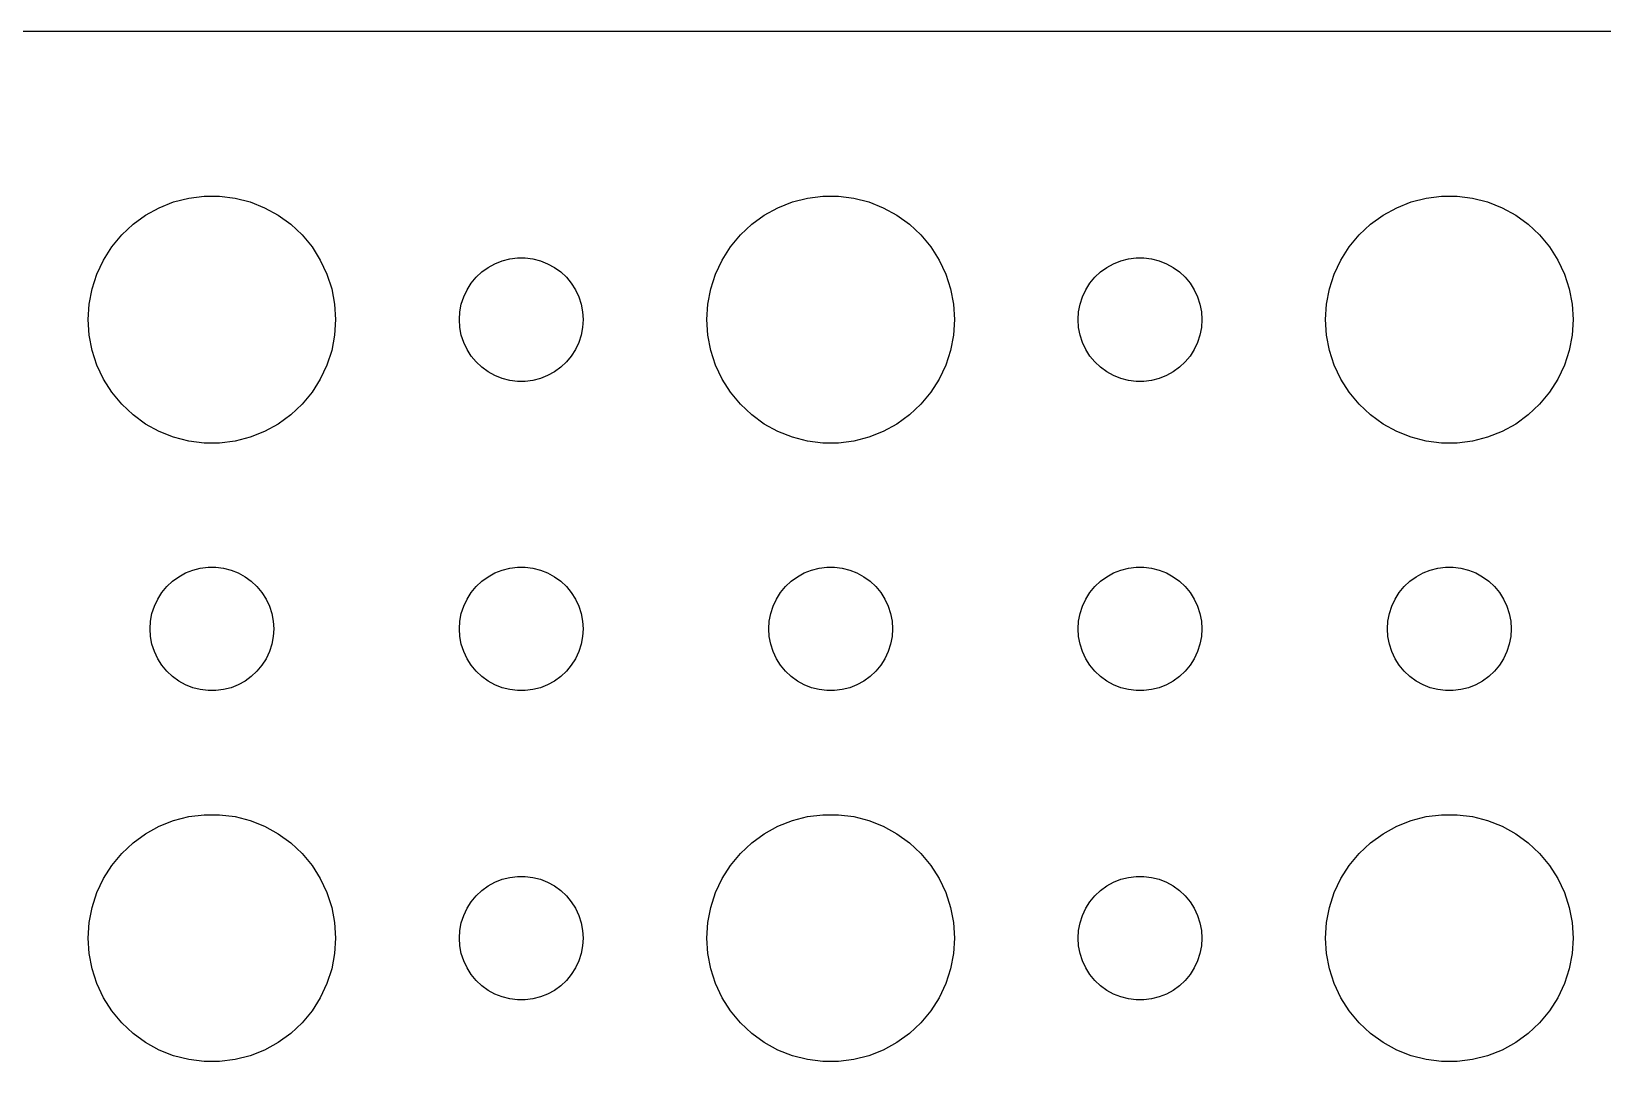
# Model space of a CAD drawing. Header units: metres. Extents: x -134 to 134, y 62 to 166.
# Drawn here: x 63.12 to 101.21, y 141.01 to 165.99 of the extents above; entities that cross this region are included whole.
import ezdxf

# ---------------------------------------------------------------- set-up
doc = ezdxf.new("R2010")
doc.units = ezdxf.units.M

msp = doc.modelspace()

# ---------------------------------------------------------------- linework, layer by layer
for p, q in [((129.814, 165.99), (-129.814, 165.99)), ((66.573, 161.853), (66.9379, 161.947)), ((66.9379, 161.947), (67.3116, 161.994)), ((67.3116, 161.994), (67.6884, 161.994)), ((67.6884, 161.994), (68.0621, 161.947)), ((68.0621, 161.947), (68.427, 161.853)), ((81.573, 161.853), (81.9379, 161.947)), ((81.9379, 161.947), (82.3116, 161.994)), ((82.3116, 161.994), (82.6884, 161.994)), ((82.6884, 161.994), (83.0621, 161.947)), ((83.0621, 161.947), (83.427, 161.853)), ((96.573, 161.853), (96.9379, 161.947)), ((96.9379, 161.947), (97.3116, 161.994)), ((97.3116, 161.994), (97.6884, 161.994)), ((97.6884, 161.994), (98.0621, 161.947)), ((98.0621, 161.947), (98.427, 161.853)), ((65.5877, 161.312), (65.8925, 161.533)), ((65.8925, 161.533), (66.2227, 161.714)), ((66.2227, 161.714), (66.573, 161.853)), ((68.427, 161.853), (68.7773, 161.714)), ((68.7773, 161.714), (69.1075, 161.533)), ((69.1075, 161.533), (69.4123, 161.312)), ((80.5877, 161.312), (80.8925, 161.533)), ((80.8925, 161.533), (81.2227, 161.714)), ((81.2227, 161.714), (81.573, 161.853)), ((83.427, 161.853), (83.7773, 161.714)), ((83.7773, 161.714), (84.1075, 161.533)), ((84.1075, 161.533), (84.4123, 161.312)), ((95.5877, 161.312), (95.8925, 161.533)), ((95.8925, 161.533), (96.2227, 161.714)), ((96.2227, 161.714), (96.573, 161.853)), ((98.427, 161.853), (98.7773, 161.714)), ((98.7773, 161.714), (99.1075, 161.533)), ((99.1075, 161.533), (99.4123, 161.312)), ((65.3131, 161.054), (65.5877, 161.312)), ((69.4123, 161.312), (69.6869, 161.054)), ((80.3131, 161.054), (80.5877, 161.312)), ((84.4123, 161.312), (84.6869, 161.054)), ((95.3131, 161.054), (95.5877, 161.312)), ((99.4123, 161.312), (99.6869, 161.054)), ((64.8711, 160.445), (65.073, 160.763)), ((65.073, 160.763), (65.3131, 161.054)), ((69.6869, 161.054), (69.927, 160.763)), ((69.927, 160.763), (70.1289, 160.445)), ((79.8711, 160.445), (80.073, 160.763)), ((80.073, 160.763), (80.3131, 161.054)), ((84.6869, 161.054), (84.927, 160.763)), ((84.927, 160.763), (85.1289, 160.445)), ((94.8711, 160.445), (95.073, 160.763)), ((95.073, 160.763), (95.3131, 161.054)), ((99.6869, 161.054), (99.927, 160.763)), ((99.927, 160.763), (100.129, 160.445)), ((64.7107, 160.104), (64.8711, 160.445)), ((70.1289, 160.445), (70.2893, 160.104)), ((74.1963, 160.266), (74.3613, 160.357)), ((74.3613, 160.357), (74.5365, 160.427)), ((74.5365, 160.427), (74.7189, 160.473)), ((74.7189, 160.473), (74.9058, 160.497)), ((74.9058, 160.497), (75.0942, 160.497)), ((75.0942, 160.497), (75.2811, 160.473)), ((75.2811, 160.473), (75.4635, 160.427)), ((75.4635, 160.427), (75.6387, 160.357)), ((75.6387, 160.357), (75.8037, 160.266)), ((79.7107, 160.104), (79.8711, 160.445)), ((85.1289, 160.445), (85.2893, 160.104)), ((89.1963, 160.266), (89.3613, 160.357)), ((89.3613, 160.357), (89.5365, 160.427)), ((89.5365, 160.427), (89.7189, 160.473)), ((89.7189, 160.473), (89.9058, 160.497)), ((89.9058, 160.497), (90.0942, 160.497)), ((90.0942, 160.497), (90.2811, 160.473)), ((90.2811, 160.473), (90.4635, 160.427)), ((90.4635, 160.427), (90.6387, 160.357)), ((90.6387, 160.357), (90.8037, 160.266)), ((94.7107, 160.104), (94.8711, 160.445)), ((100.129, 160.445), (100.289, 160.104)), ((64.5943, 159.746), (64.7107, 160.104)), ((70.2893, 160.104), (70.4057, 159.746)), ((73.7865, 159.882), (73.9065, 160.027)), ((73.9065, 160.027), (74.0439, 160.156)), ((74.0439, 160.156), (74.1963, 160.266)), ((75.8037, 160.266), (75.9561, 160.156)), ((75.9561, 160.156), (76.0934, 160.027)), ((76.0934, 160.027), (76.2135, 159.882)), ((79.5943, 159.746), (79.7107, 160.104)), ((85.2893, 160.104), (85.4057, 159.746)), ((88.7865, 159.882), (88.9065, 160.027)), ((88.9065, 160.027), (89.0439, 160.156)), ((89.0439, 160.156), (89.1963, 160.266)), ((90.8037, 160.266), (90.9561, 160.156)), ((90.9561, 160.156), (91.0934, 160.027)), ((91.0934, 160.027), (91.2135, 159.882)), ((94.5943, 159.746), (94.7107, 160.104)), ((100.289, 160.104), (100.406, 159.746)), ((64.5237, 159.376), (64.5943, 159.746)), ((70.4057, 159.746), (70.4763, 159.376)), ((73.6053, 159.552), (73.6855, 159.723)), ((73.6855, 159.723), (73.7865, 159.882)), ((76.2135, 159.882), (76.3145, 159.723)), ((76.3145, 159.723), (76.3947, 159.552)), ((79.5237, 159.376), (79.5943, 159.746)), ((85.4057, 159.746), (85.4763, 159.376)), ((88.6053, 159.552), (88.6855, 159.723)), ((88.6855, 159.723), (88.7865, 159.882)), ((91.2135, 159.882), (91.3145, 159.723)), ((91.3145, 159.723), (91.3947, 159.552)), ((94.5237, 159.376), (94.5943, 159.746)), ((100.406, 159.746), (100.476, 159.376)), ((64.5, 159), (64.5237, 159.376)), ((70.4763, 159.376), (70.5, 159)), ((73.5118, 159.188), (73.5471, 159.373)), ((73.5471, 159.373), (73.6053, 159.552)), ((76.3947, 159.552), (76.4529, 159.373)), ((76.4529, 159.373), (76.4882, 159.188)), ((79.5, 159), (79.5237, 159.376)), ((85.4763, 159.376), (85.5, 159)), ((88.5118, 159.188), (88.5471, 159.373)), ((88.5471, 159.373), (88.6053, 159.552)), ((91.3947, 159.552), (91.4529, 159.373)), ((91.4529, 159.373), (91.4882, 159.188)), ((94.5, 159), (94.5237, 159.376)), ((100.476, 159.376), (100.5, 159)), ((64.5237, 158.624), (64.5, 159)), ((70.5, 159), (70.4763, 158.624)), ((73.5, 159), (73.5118, 159.188)), ((73.5118, 158.812), (73.5, 159)), ((76.4882, 159.188), (76.5, 159)), ((76.5, 159), (76.4882, 158.812)), ((79.5237, 158.624), (79.5, 159)), ((85.5, 159), (85.4763, 158.624)), ((88.5, 159), (88.5118, 159.188)), ((88.5118, 158.812), (88.5, 159)), ((91.4882, 159.188), (91.5, 159)), ((91.5, 159), (91.4882, 158.812)), ((94.5237, 158.624), (94.5, 159)), ((100.5, 159), (100.476, 158.624)), ((64.5943, 158.254), (64.5237, 158.624)), ((70.4763, 158.624), (70.4057, 158.254)), ((73.5471, 158.627), (73.5118, 158.812)), ((73.6053, 158.448), (73.5471, 158.627)), ((76.4529, 158.627), (76.3947, 158.448)), ((76.4882, 158.812), (76.4529, 158.627)), ((79.5943, 158.254), (79.5237, 158.624)), ((85.4763, 158.624), (85.4057, 158.254)), ((88.5471, 158.627), (88.5118, 158.812)), ((88.6053, 158.448), (88.5471, 158.627)), ((91.4529, 158.627), (91.3947, 158.448)), ((91.4882, 158.812), (91.4529, 158.627)), ((94.5943, 158.254), (94.5237, 158.624)), ((100.476, 158.624), (100.406, 158.254)), ((64.7107, 157.896), (64.5943, 158.254)), ((70.4057, 158.254), (70.2893, 157.896)), ((73.6855, 158.277), (73.6053, 158.448)), ((73.7865, 158.118), (73.6855, 158.277)), ((73.9065, 157.973), (73.7865, 158.118)), ((76.2135, 158.118), (76.0934, 157.973)), ((76.3145, 158.277), (76.2135, 158.118)), ((76.3947, 158.448), (76.3145, 158.277)), ((79.7107, 157.896), (79.5943, 158.254)), ((85.4057, 158.254), (85.2893, 157.896)), ((88.6855, 158.277), (88.6053, 158.448)), ((88.7865, 158.118), (88.6855, 158.277)), ((88.9065, 157.973), (88.7865, 158.118)), ((91.2135, 158.118), (91.0934, 157.973)), ((91.3145, 158.277), (91.2135, 158.118)), ((91.3947, 158.448), (91.3145, 158.277)), ((94.7107, 157.896), (94.5943, 158.254)), ((100.406, 158.254), (100.289, 157.896)), ((64.8711, 157.555), (64.7107, 157.896)), ((70.2893, 157.896), (70.1289, 157.555)), ((74.0439, 157.844), (73.9065, 157.973)), ((74.1963, 157.734), (74.0439, 157.844)), ((74.3613, 157.643), (74.1963, 157.734)), ((75.8037, 157.734), (75.6387, 157.643)), ((75.9561, 157.844), (75.8037, 157.734)), ((76.0934, 157.973), (75.9561, 157.844)), ((79.8711, 157.555), (79.7107, 157.896)), ((85.2893, 157.896), (85.1289, 157.555)), ((89.0439, 157.844), (88.9065, 157.973)), ((89.1963, 157.734), (89.0439, 157.844)), ((89.3613, 157.643), (89.1963, 157.734)), ((90.8037, 157.734), (90.6387, 157.643)), ((90.9561, 157.844), (90.8037, 157.734)), ((91.0934, 157.973), (90.9561, 157.844)), ((94.8711, 157.555), (94.7107, 157.896)), ((100.289, 157.896), (100.129, 157.555)), ((65.073, 157.237), (64.8711, 157.555)), ((70.1289, 157.555), (69.927, 157.237)), ((74.5365, 157.573), (74.3613, 157.643)), ((74.7189, 157.527), (74.5365, 157.573)), ((74.9058, 157.503), (74.7189, 157.527)), ((75.0942, 157.503), (74.9058, 157.503)), ((75.2811, 157.527), (75.0942, 157.503)), ((75.4635, 157.573), (75.2811, 157.527)), ((75.6387, 157.643), (75.4635, 157.573)), ((80.073, 157.237), (79.8711, 157.555)), ((85.1289, 157.555), (84.927, 157.237)), ((89.5365, 157.573), (89.3613, 157.643)), ((89.7189, 157.527), (89.5365, 157.573)), ((89.9058, 157.503), (89.7189, 157.527)), ((90.0942, 157.503), (89.9058, 157.503)), ((90.2811, 157.527), (90.0942, 157.503)), ((90.4635, 157.573), (90.2811, 157.527)), ((90.6387, 157.643), (90.4635, 157.573)), ((95.073, 157.237), (94.8711, 157.555)), ((100.129, 157.555), (99.927, 157.237)), ((65.3131, 156.946), (65.073, 157.237)), ((65.5877, 156.688), (65.3131, 156.946)), ((69.6869, 156.946), (69.4123, 156.688)), ((69.927, 157.237), (69.6869, 156.946)), ((80.3131, 156.946), (80.073, 157.237)), ((80.5877, 156.688), (80.3131, 156.946)), ((84.6869, 156.946), (84.4123, 156.688)), ((84.927, 157.237), (84.6869, 156.946)), ((95.3131, 156.946), (95.073, 157.237)), ((95.5877, 156.688), (95.3131, 156.946)), ((99.6869, 156.946), (99.4123, 156.688)), ((99.927, 157.237), (99.6869, 156.946)), ((65.8925, 156.467), (65.5877, 156.688)), ((69.4123, 156.688), (69.1075, 156.467)), ((80.8925, 156.467), (80.5877, 156.688)), ((84.4123, 156.688), (84.1075, 156.467)), ((95.8925, 156.467), (95.5877, 156.688)), ((99.4123, 156.688), (99.1075, 156.467)), ((66.2227, 156.286), (65.8925, 156.467)), ((66.573, 156.147), (66.2227, 156.286)), ((68.7773, 156.286), (68.427, 156.147)), ((69.1075, 156.467), (68.7773, 156.286)), ((81.2227, 156.286), (80.8925, 156.467)), ((81.573, 156.147), (81.2227, 156.286)), ((83.7773, 156.286), (83.427, 156.147)), ((84.1075, 156.467), (83.7773, 156.286)), ((96.2227, 156.286), (95.8925, 156.467)), ((96.573, 156.147), (96.2227, 156.286)), ((98.7773, 156.286), (98.427, 156.147)), ((99.1075, 156.467), (98.7773, 156.286)), ((66.9379, 156.053), (66.573, 156.147)), ((67.3116, 156.006), (66.9379, 156.053)), ((67.6884, 156.006), (67.3116, 156.006)), ((68.0621, 156.053), (67.6884, 156.006)), ((68.427, 156.147), (68.0621, 156.053)), ((81.9379, 156.053), (81.573, 156.147)), ((82.3116, 156.006), (81.9379, 156.053)), ((82.6884, 156.006), (82.3116, 156.006)), ((83.0621, 156.053), (82.6884, 156.006)), ((83.427, 156.147), (83.0621, 156.053)), ((96.9379, 156.053), (96.573, 156.147)), ((97.3116, 156.006), (96.9379, 156.053)), ((97.6884, 156.006), (97.3116, 156.006)), ((98.0621, 156.053), (97.6884, 156.006)), ((98.427, 156.147), (98.0621, 156.053)), ((66.5439, 152.656), (66.6963, 152.766)), ((66.6963, 152.766), (66.8613, 152.857)), ((66.8613, 152.857), (67.0365, 152.927)), ((67.0365, 152.927), (67.2189, 152.973)), ((67.2189, 152.973), (67.4058, 152.997)), ((67.4058, 152.997), (67.5942, 152.997)), ((67.5942, 152.997), (67.7811, 152.973)), ((67.7811, 152.973), (67.9635, 152.927)), ((67.9635, 152.927), (68.1387, 152.857)), ((68.1387, 152.857), (68.3037, 152.766)), ((68.3037, 152.766), (68.4561, 152.656)), ((74.0439, 152.656), (74.1963, 152.766)), ((74.1963, 152.766), (74.3613, 152.857)), ((74.3613, 152.857), (74.5365, 152.927)), ((74.5365, 152.927), (74.7189, 152.973)), ((74.7189, 152.973), (74.9058, 152.997)), ((74.9058, 152.997), (75.0942, 152.997)), ((75.0942, 152.997), (75.2811, 152.973)), ((75.2811, 152.973), (75.4635, 152.927)), ((75.4635, 152.927), (75.6387, 152.857)), ((75.6387, 152.857), (75.8037, 152.766)), ((75.8037, 152.766), (75.9561, 152.656)), ((81.5439, 152.656), (81.6963, 152.766)), ((81.6963, 152.766), (81.8613, 152.857)), ((81.8613, 152.857), (82.0365, 152.927)), ((82.0365, 152.927), (82.2189, 152.973)), ((82.2189, 152.973), (82.4058, 152.997)), ((82.4058, 152.997), (82.5942, 152.997)), ((82.5942, 152.997), (82.7811, 152.973)), ((82.7811, 152.973), (82.9635, 152.927)), ((82.9635, 152.927), (83.1387, 152.857)), ((83.1387, 152.857), (83.3037, 152.766)), ((83.3037, 152.766), (83.4561, 152.656)), ((89.0439, 152.656), (89.1963, 152.766)), ((89.1963, 152.766), (89.3613, 152.857)), ((89.3613, 152.857), (89.5365, 152.927)), ((89.5365, 152.927), (89.7189, 152.973)), ((89.7189, 152.973), (89.9058, 152.997)), ((89.9058, 152.997), (90.0942, 152.997)), ((90.0942, 152.997), (90.2811, 152.973)), ((90.2811, 152.973), (90.4635, 152.927)), ((90.4635, 152.927), (90.6387, 152.857)), ((90.6387, 152.857), (90.8037, 152.766)), ((90.8037, 152.766), (90.9561, 152.656)), ((96.5439, 152.656), (96.6963, 152.766)), ((96.6963, 152.766), (96.8613, 152.857)), ((96.8613, 152.857), (97.0365, 152.927)), ((97.0365, 152.927), (97.2189, 152.973)), ((97.2189, 152.973), (97.4058, 152.997)), ((97.4058, 152.997), (97.5942, 152.997)), ((97.5942, 152.997), (97.7811, 152.973)), ((97.7811, 152.973), (97.9635, 152.927)), ((97.9635, 152.927), (98.1387, 152.857)), ((98.1387, 152.857), (98.3037, 152.766)), ((98.3037, 152.766), (98.4561, 152.656)), ((66.1855, 152.223), (66.2865, 152.382)), ((66.2865, 152.382), (66.4065, 152.527)), ((66.4065, 152.527), (66.5439, 152.656)), ((68.4561, 152.656), (68.5934, 152.527)), ((68.5934, 152.527), (68.7135, 152.382)), ((68.7135, 152.382), (68.8145, 152.223)), ((73.6855, 152.223), (73.7865, 152.382)), ((73.7865, 152.382), (73.9065, 152.527)), ((73.9065, 152.527), (74.0439, 152.656)), ((75.9561, 152.656), (76.0934, 152.527)), ((76.0934, 152.527), (76.2135, 152.382)), ((76.2135, 152.382), (76.3145, 152.223)), ((81.1855, 152.223), (81.2865, 152.382)), ((81.2865, 152.382), (81.4065, 152.527)), ((81.4065, 152.527), (81.5439, 152.656)), ((83.4561, 152.656), (83.5934, 152.527)), ((83.5934, 152.527), (83.7135, 152.382)), ((83.7135, 152.382), (83.8145, 152.223)), ((88.6855, 152.223), (88.7865, 152.382)), ((88.7865, 152.382), (88.9065, 152.527)), ((88.9065, 152.527), (89.0439, 152.656)), ((90.9561, 152.656), (91.0934, 152.527)), ((91.0934, 152.527), (91.2135, 152.382)), ((91.2135, 152.382), (91.3145, 152.223)), ((96.1855, 152.223), (96.2865, 152.382)), ((96.2865, 152.382), (96.4065, 152.527)), ((96.4065, 152.527), (96.5439, 152.656)), ((98.4561, 152.656), (98.5934, 152.527)), ((98.5934, 152.527), (98.7135, 152.382)), ((98.7135, 152.382), (98.8145, 152.223)), ((66.0471, 151.873), (66.1053, 152.052)), ((66.1053, 152.052), (66.1855, 152.223)), ((68.8145, 152.223), (68.8947, 152.052)), ((68.8947, 152.052), (68.9529, 151.873)), ((73.5471, 151.873), (73.6053, 152.052)), ((73.6053, 152.052), (73.6855, 152.223)), ((76.3145, 152.223), (76.3947, 152.052)), ((76.3947, 152.052), (76.4529, 151.873)), ((81.0471, 151.873), (81.1053, 152.052)), ((81.1053, 152.052), (81.1855, 152.223)), ((83.8145, 152.223), (83.8947, 152.052)), ((83.8947, 152.052), (83.9529, 151.873)), ((88.5471, 151.873), (88.6053, 152.052)), ((88.6053, 152.052), (88.6855, 152.223)), ((91.3145, 152.223), (91.3947, 152.052)), ((91.3947, 152.052), (91.4529, 151.873)), ((96.0471, 151.873), (96.1053, 152.052)), ((96.1053, 152.052), (96.1855, 152.223)), ((98.8145, 152.223), (98.8947, 152.052)), ((98.8947, 152.052), (98.9529, 151.873)), ((66, 151.5), (66.0118, 151.688)), ((66.0118, 151.688), (66.0471, 151.873)), ((68.9529, 151.873), (68.9882, 151.688)), ((68.9882, 151.688), (69, 151.5)), ((73.5, 151.5), (73.5118, 151.688)), ((73.5118, 151.688), (73.5471, 151.873)), ((76.4529, 151.873), (76.4882, 151.688)), ((76.4882, 151.688), (76.5, 151.5)), ((81, 151.5), (81.0118, 151.688)), ((81.0118, 151.688), (81.0471, 151.873)), ((83.9529, 151.873), (83.9882, 151.688)), ((83.9882, 151.688), (84, 151.5)), ((88.5, 151.5), (88.5118, 151.688)), ((88.5118, 151.688), (88.5471, 151.873)), ((91.4529, 151.873), (91.4882, 151.688)), ((91.4882, 151.688), (91.5, 151.5)), ((96, 151.5), (96.0118, 151.688)), ((96.0118, 151.688), (96.0471, 151.873)), ((98.9529, 151.873), (98.9882, 151.688)), ((98.9882, 151.688), (99, 151.5)), ((66.0118, 151.312), (66, 151.5)), ((66.0471, 151.127), (66.0118, 151.312)), ((68.9882, 151.312), (68.9529, 151.127)), ((69, 151.5), (68.9882, 151.312)), ((73.5118, 151.312), (73.5, 151.5)), ((73.5471, 151.127), (73.5118, 151.312)), ((76.4882, 151.312), (76.4529, 151.127)), ((76.5, 151.5), (76.4882, 151.312)), ((81.0118, 151.312), (81, 151.5)), ((81.0471, 151.127), (81.0118, 151.312)), ((83.9882, 151.312), (83.9529, 151.127)), ((84, 151.5), (83.9882, 151.312)), ((88.5118, 151.312), (88.5, 151.5)), ((88.5471, 151.127), (88.5118, 151.312)), ((91.4882, 151.312), (91.4529, 151.127)), ((91.5, 151.5), (91.4882, 151.312)), ((96.0118, 151.312), (96, 151.5)), ((96.0471, 151.127), (96.0118, 151.312)), ((98.9882, 151.312), (98.9529, 151.127)), ((99, 151.5), (98.9882, 151.312)), ((66.1053, 150.948), (66.0471, 151.127)), ((66.1855, 150.777), (66.1053, 150.948)), ((68.8947, 150.948), (68.8145, 150.777)), ((68.9529, 151.127), (68.8947, 150.948)), ((73.6053, 150.948), (73.5471, 151.127)), ((73.6855, 150.777), (73.6053, 150.948)), ((76.3947, 150.948), (76.3145, 150.777)), ((76.4529, 151.127), (76.3947, 150.948)), ((81.1053, 150.948), (81.0471, 151.127)), ((81.1855, 150.777), (81.1053, 150.948)), ((83.8947, 150.948), (83.8145, 150.777)), ((83.9529, 151.127), (83.8947, 150.948)), ((88.6053, 150.948), (88.5471, 151.127)), ((88.6855, 150.777), (88.6053, 150.948)), ((91.3947, 150.948), (91.3145, 150.777)), ((91.4529, 151.127), (91.3947, 150.948)), ((96.1053, 150.948), (96.0471, 151.127)), ((96.1855, 150.777), (96.1053, 150.948)), ((98.8947, 150.948), (98.8145, 150.777)), ((98.9529, 151.127), (98.8947, 150.948)), ((66.2865, 150.618), (66.1855, 150.777)), ((66.4065, 150.473), (66.2865, 150.618)), ((66.5439, 150.344), (66.4065, 150.473)), ((68.5934, 150.473), (68.4561, 150.344)), ((68.7135, 150.618), (68.5934, 150.473)), ((68.8145, 150.777), (68.7135, 150.618)), ((73.7865, 150.618), (73.6855, 150.777)), ((73.9065, 150.473), (73.7865, 150.618)), ((74.0439, 150.344), (73.9065, 150.473)), ((76.0934, 150.473), (75.9561, 150.344)), ((76.2135, 150.618), (76.0934, 150.473)), ((76.3145, 150.777), (76.2135, 150.618)), ((81.2865, 150.618), (81.1855, 150.777)), ((81.4065, 150.473), (81.2865, 150.618)), ((81.5439, 150.344), (81.4065, 150.473)), ((83.5934, 150.473), (83.4561, 150.344)), ((83.7135, 150.618), (83.5934, 150.473)), ((83.8145, 150.777), (83.7135, 150.618)), ((88.7865, 150.618), (88.6855, 150.777)), ((88.9065, 150.473), (88.7865, 150.618)), ((89.0439, 150.344), (88.9065, 150.473)), ((91.0934, 150.473), (90.9561, 150.344)), ((91.2135, 150.618), (91.0934, 150.473)), ((91.3145, 150.777), (91.2135, 150.618)), ((96.2865, 150.618), (96.1855, 150.777)), ((96.4065, 150.473), (96.2865, 150.618)), ((96.5439, 150.344), (96.4065, 150.473)), ((98.5934, 150.473), (98.4561, 150.344)), ((98.7135, 150.618), (98.5934, 150.473)), ((98.8145, 150.777), (98.7135, 150.618)), ((66.6963, 150.234), (66.5439, 150.344)), ((66.8613, 150.143), (66.6963, 150.234)), ((67.0365, 150.073), (66.8613, 150.143)), ((67.2189, 150.027), (67.0365, 150.073)), ((67.9635, 150.073), (67.7811, 150.027)), ((68.1387, 150.143), (67.9635, 150.073)), ((68.3037, 150.234), (68.1387, 150.143)), ((68.4561, 150.344), (68.3037, 150.234)), ((74.1963, 150.234), (74.0439, 150.344)), ((74.3613, 150.143), (74.1963, 150.234)), ((74.5365, 150.073), (74.3613, 150.143)), ((74.7189, 150.027), (74.5365, 150.073)), ((75.4635, 150.073), (75.2811, 150.027)), ((75.6387, 150.143), (75.4635, 150.073)), ((75.8037, 150.234), (75.6387, 150.143)), ((75.9561, 150.344), (75.8037, 150.234)), ((81.6963, 150.234), (81.5439, 150.344)), ((81.8613, 150.143), (81.6963, 150.234)), ((82.0365, 150.073), (81.8613, 150.143)), ((82.2189, 150.027), (82.0365, 150.073)), ((82.9635, 150.073), (82.7811, 150.027)), ((83.1387, 150.143), (82.9635, 150.073)), ((83.3037, 150.234), (83.1387, 150.143)), ((83.4561, 150.344), (83.3037, 150.234)), ((89.1963, 150.234), (89.0439, 150.344)), ((89.3613, 150.143), (89.1963, 150.234)), ((89.5365, 150.073), (89.3613, 150.143)), ((89.7189, 150.027), (89.5365, 150.073)), ((90.4635, 150.073), (90.2811, 150.027)), ((90.6387, 150.143), (90.4635, 150.073)), ((90.8037, 150.234), (90.6387, 150.143)), ((90.9561, 150.344), (90.8037, 150.234)), ((96.6963, 150.234), (96.5439, 150.344)), ((96.8613, 150.143), (96.6963, 150.234)), ((97.0365, 150.073), (96.8613, 150.143)), ((97.2189, 150.027), (97.0365, 150.073)), ((97.9635, 150.073), (97.7811, 150.027)), ((98.1387, 150.143), (97.9635, 150.073)), ((98.3037, 150.234), (98.1387, 150.143)), ((98.4561, 150.344), (98.3037, 150.234)), ((67.4058, 150.003), (67.2189, 150.027)), ((67.5942, 150.003), (67.4058, 150.003)), ((67.7811, 150.027), (67.5942, 150.003)), ((74.9058, 150.003), (74.7189, 150.027)), ((75.0942, 150.003), (74.9058, 150.003)), ((75.2811, 150.027), (75.0942, 150.003)), ((82.4058, 150.003), (82.2189, 150.027)), ((82.5942, 150.003), (82.4058, 150.003)), ((82.7811, 150.027), (82.5942, 150.003)), ((89.9058, 150.003), (89.7189, 150.027)), ((90.0942, 150.003), (89.9058, 150.003)), ((90.2811, 150.027), (90.0942, 150.003)), ((97.4058, 150.003), (97.2189, 150.027)), ((97.5942, 150.003), (97.4058, 150.003)), ((97.7811, 150.027), (97.5942, 150.003)), ((65.8925, 146.533), (66.2227, 146.714)), ((66.2227, 146.714), (66.573, 146.853)), ((66.573, 146.853), (66.9379, 146.947)), ((66.9379, 146.947), (67.3116, 146.994)), ((67.3116, 146.994), (67.6884, 146.994)), ((67.6884, 146.994), (68.0621, 146.947)), ((68.0621, 146.947), (68.427, 146.853)), ((68.427, 146.853), (68.7773, 146.714)), ((68.7773, 146.714), (69.1075, 146.533)), ((80.8925, 146.533), (81.2227, 146.714)), ((81.2227, 146.714), (81.573, 146.853)), ((81.573, 146.853), (81.9379, 146.947)), ((81.9379, 146.947), (82.3116, 146.994)), ((82.3116, 146.994), (82.6884, 146.994)), ((82.6884, 146.994), (83.0621, 146.947)), ((83.0621, 146.947), (83.427, 146.853)), ((83.427, 146.853), (83.7773, 146.714)), ((83.7773, 146.714), (84.1075, 146.533)), ((95.8925, 146.533), (96.2227, 146.714)), ((96.2227, 146.714), (96.573, 146.853)), ((96.573, 146.853), (96.9379, 146.947)), ((96.9379, 146.947), (97.3116, 146.994)), ((97.3116, 146.994), (97.6884, 146.994)), ((97.6884, 146.994), (98.0621, 146.947)), ((98.0621, 146.947), (98.427, 146.853)), ((98.427, 146.853), (98.7773, 146.714)), ((98.7773, 146.714), (99.1075, 146.533)), ((65.3131, 146.054), (65.5877, 146.312)), ((65.5877, 146.312), (65.8925, 146.533)), ((69.1075, 146.533), (69.4123, 146.312)), ((69.4123, 146.312), (69.6869, 146.054)), ((80.3131, 146.054), (80.5877, 146.312)), ((80.5877, 146.312), (80.8925, 146.533)), ((84.1075, 146.533), (84.4123, 146.312)), ((84.4123, 146.312), (84.6869, 146.054)), ((95.3131, 146.054), (95.5877, 146.312)), ((95.5877, 146.312), (95.8925, 146.533)), ((99.1075, 146.533), (99.4123, 146.312)), ((99.4123, 146.312), (99.6869, 146.054)), ((65.073, 145.763), (65.3131, 146.054)), ((69.6869, 146.054), (69.927, 145.763)), ((80.073, 145.763), (80.3131, 146.054)), ((84.6869, 146.054), (84.927, 145.763)), ((95.073, 145.763), (95.3131, 146.054)), ((99.6869, 146.054), (99.927, 145.763)), ((64.8711, 145.445), (65.073, 145.763)), ((69.927, 145.763), (70.1289, 145.445)), ((79.8711, 145.445), (80.073, 145.763)), ((84.927, 145.763), (85.1289, 145.445)), ((94.8711, 145.445), (95.073, 145.763)), ((99.927, 145.763), (100.129, 145.445)), ((64.7107, 145.104), (64.8711, 145.445)), ((70.1289, 145.445), (70.2893, 145.104)), ((73.9065, 145.027), (74.0439, 145.156)), ((74.0439, 145.156), (74.1963, 145.266)), ((74.1963, 145.266), (74.3613, 145.357)), ((74.3613, 145.357), (74.5365, 145.427)), ((74.5365, 145.427), (74.7189, 145.473)), ((74.7189, 145.473), (74.9058, 145.497)), ((74.9058, 145.497), (75.0942, 145.497)), ((75.0942, 145.497), (75.2811, 145.473)), ((75.2811, 145.473), (75.4635, 145.427)), ((75.4635, 145.427), (75.6387, 145.357)), ((75.6387, 145.357), (75.8037, 145.266)), ((75.8037, 145.266), (75.9561, 145.156)), ((75.9561, 145.156), (76.0934, 145.027)), ((79.7107, 145.104), (79.8711, 145.445)), ((85.1289, 145.445), (85.2893, 145.104)), ((88.9065, 145.027), (89.0439, 145.156)), ((89.0439, 145.156), (89.1963, 145.266)), ((89.1963, 145.266), (89.3613, 145.357)), ((89.3613, 145.357), (89.5365, 145.427)), ((89.5365, 145.427), (89.7189, 145.473)), ((89.7189, 145.473), (89.9058, 145.497)), ((89.9058, 145.497), (90.0942, 145.497)), ((90.0942, 145.497), (90.2811, 145.473)), ((90.2811, 145.473), (90.4635, 145.427)), ((90.4635, 145.427), (90.6387, 145.357)), ((90.6387, 145.357), (90.8037, 145.266)), ((90.8037, 145.266), (90.9561, 145.156)), ((90.9561, 145.156), (91.0934, 145.027)), ((94.7107, 145.104), (94.8711, 145.445)), ((100.129, 145.445), (100.289, 145.104)), ((64.5237, 144.376), (64.5943, 144.746)), ((64.5943, 144.746), (64.7107, 145.104)), ((70.2893, 145.104), (70.4057, 144.746)), ((70.4057, 144.746), (70.4763, 144.376)), ((73.6855, 144.723), (73.7865, 144.882)), ((73.7865, 144.882), (73.9065, 145.027)), ((76.0934, 145.027), (76.2135, 144.882)), ((76.2135, 144.882), (76.3145, 144.723)), ((79.5237, 144.376), (79.5943, 144.746)), ((79.5943, 144.746), (79.7107, 145.104)), ((85.2893, 145.104), (85.4057, 144.746)), ((85.4057, 144.746), (85.4763, 144.376)), ((88.6855, 144.723), (88.7865, 144.882)), ((88.7865, 144.882), (88.9065, 145.027)), ((91.0934, 145.027), (91.2135, 144.882)), ((91.2135, 144.882), (91.3145, 144.723)), ((94.5237, 144.376), (94.5943, 144.746)), ((94.5943, 144.746), (94.7107, 145.104)), ((100.289, 145.104), (100.406, 144.746)), ((100.406, 144.746), (100.476, 144.376)), ((64.5, 144), (64.5237, 144.376)), ((70.4763, 144.376), (70.5, 144)), ((73.5118, 144.188), (73.5471, 144.373)), ((73.5471, 144.373), (73.6053, 144.552)), ((73.6053, 144.552), (73.6855, 144.723)), ((76.3145, 144.723), (76.3947, 144.552)), ((76.3947, 144.552), (76.4529, 144.373)), ((76.4529, 144.373), (76.4882, 144.188)), ((79.5, 144), (79.5237, 144.376)), ((85.4763, 144.376), (85.5, 144)), ((88.5118, 144.188), (88.5471, 144.373)), ((88.5471, 144.373), (88.6053, 144.552)), ((88.6053, 144.552), (88.6855, 144.723)), ((91.3145, 144.723), (91.3947, 144.552)), ((91.3947, 144.552), (91.4529, 144.373)), ((91.4529, 144.373), (91.4882, 144.188)), ((94.5, 144), (94.5237, 144.376)), ((100.476, 144.376), (100.5, 144)), ((64.5237, 143.624), (64.5, 144)), ((70.5, 144), (70.4763, 143.624)), ((73.5, 144), (73.5118, 144.188)), ((73.5118, 143.812), (73.5, 144)), ((76.4882, 144.188), (76.5, 144)), ((76.5, 144), (76.4882, 143.812)), ((79.5237, 143.624), (79.5, 144)), ((85.5, 144), (85.4763, 143.624)), ((88.5, 144), (88.5118, 144.188)), ((88.5118, 143.812), (88.5, 144)), ((91.4882, 144.188), (91.5, 144)), ((91.5, 144), (91.4882, 143.812)), ((94.5237, 143.624), (94.5, 144)), ((100.5, 144), (100.476, 143.624)), ((64.5943, 143.254), (64.5237, 143.624)), ((70.4763, 143.624), (70.4057, 143.254)), ((73.5471, 143.627), (73.5118, 143.812)), ((73.6053, 143.448), (73.5471, 143.627)), ((76.4529, 143.627), (76.3947, 143.448)), ((76.4882, 143.812), (76.4529, 143.627)), ((79.5943, 143.254), (79.5237, 143.624)), ((85.4763, 143.624), (85.4057, 143.254)), ((88.5471, 143.627), (88.5118, 143.812)), ((88.6053, 143.448), (88.5471, 143.627)), ((91.4529, 143.627), (91.3947, 143.448)), ((91.4882, 143.812), (91.4529, 143.627)), ((94.5943, 143.254), (94.5237, 143.624)), ((100.476, 143.624), (100.406, 143.254)), ((64.7107, 142.896), (64.5943, 143.254)), ((70.4057, 143.254), (70.2893, 142.896)), ((73.6855, 143.277), (73.6053, 143.448)), ((73.7865, 143.118), (73.6855, 143.277)), ((76.3145, 143.277), (76.2135, 143.118)), ((76.3947, 143.448), (76.3145, 143.277)), ((79.7107, 142.896), (79.5943, 143.254)), ((85.4057, 143.254), (85.2893, 142.896)), ((88.6855, 143.277), (88.6053, 143.448)), ((88.7865, 143.118), (88.6855, 143.277)), ((91.3145, 143.277), (91.2135, 143.118)), ((91.3947, 143.448), (91.3145, 143.277)), ((94.7107, 142.896), (94.5943, 143.254)), ((100.406, 143.254), (100.289, 142.896)), ((64.8711, 142.555), (64.7107, 142.896)), ((70.2893, 142.896), (70.1289, 142.555)), ((73.9065, 142.973), (73.7865, 143.118)), ((74.0439, 142.844), (73.9065, 142.973)), ((74.1963, 142.734), (74.0439, 142.844)), ((75.9561, 142.844), (75.8037, 142.734)), ((76.0934, 142.973), (75.9561, 142.844)), ((76.2135, 143.118), (76.0934, 142.973)), ((79.8711, 142.555), (79.7107, 142.896)), ((85.2893, 142.896), (85.1289, 142.555)), ((88.9065, 142.973), (88.7865, 143.118)), ((89.0439, 142.844), (88.9065, 142.973)), ((89.1963, 142.734), (89.0439, 142.844)), ((90.9561, 142.844), (90.8037, 142.734)), ((91.0934, 142.973), (90.9561, 142.844)), ((91.2135, 143.118), (91.0934, 142.973)), ((94.8711, 142.555), (94.7107, 142.896)), ((100.289, 142.896), (100.129, 142.555)), ((65.073, 142.237), (64.8711, 142.555)), ((70.1289, 142.555), (69.927, 142.237)), ((74.3613, 142.643), (74.1963, 142.734)), ((74.5365, 142.573), (74.3613, 142.643)), ((74.7189, 142.527), (74.5365, 142.573)), ((74.9058, 142.503), (74.7189, 142.527)), ((75.0942, 142.503), (74.9058, 142.503)), ((75.2811, 142.527), (75.0942, 142.503)), ((75.4635, 142.573), (75.2811, 142.527)), ((75.6387, 142.643), (75.4635, 142.573)), ((75.8037, 142.734), (75.6387, 142.643)), ((80.073, 142.237), (79.8711, 142.555)), ((85.1289, 142.555), (84.927, 142.237)), ((89.3613, 142.643), (89.1963, 142.734)), ((89.5365, 142.573), (89.3613, 142.643)), ((89.7189, 142.527), (89.5365, 142.573)), ((89.9058, 142.503), (89.7189, 142.527)), ((90.0942, 142.503), (89.9058, 142.503)), ((90.2811, 142.527), (90.0942, 142.503)), ((90.4635, 142.573), (90.2811, 142.527)), ((90.6387, 142.643), (90.4635, 142.573)), ((90.8037, 142.734), (90.6387, 142.643)), ((95.073, 142.237), (94.8711, 142.555)), ((100.129, 142.555), (99.927, 142.237)), ((65.3131, 141.946), (65.073, 142.237)), ((69.927, 142.237), (69.6869, 141.946)), ((80.3131, 141.946), (80.073, 142.237)), ((84.927, 142.237), (84.6869, 141.946)), ((95.3131, 141.946), (95.073, 142.237)), ((99.927, 142.237), (99.6869, 141.946)), ((65.5877, 141.688), (65.3131, 141.946)), ((69.6869, 141.946), (69.4123, 141.688)), ((80.5877, 141.688), (80.3131, 141.946)), ((84.6869, 141.946), (84.4123, 141.688)), ((95.5877, 141.688), (95.3131, 141.946)), ((99.6869, 141.946), (99.4123, 141.688)), ((65.8925, 141.467), (65.5877, 141.688)), ((66.2227, 141.286), (65.8925, 141.467)), ((69.1075, 141.467), (68.7773, 141.286)), ((69.4123, 141.688), (69.1075, 141.467)), ((80.8925, 141.467), (80.5877, 141.688)), ((81.2227, 141.286), (80.8925, 141.467)), ((84.1075, 141.467), (83.7773, 141.286)), ((84.4123, 141.688), (84.1075, 141.467)), ((95.8925, 141.467), (95.5877, 141.688)), ((96.2227, 141.286), (95.8925, 141.467)), ((99.1075, 141.467), (98.7773, 141.286)), ((99.4123, 141.688), (99.1075, 141.467)), ((66.573, 141.147), (66.2227, 141.286)), ((66.9379, 141.053), (66.573, 141.147)), ((67.3116, 141.006), (66.9379, 141.053)), ((67.6884, 141.006), (67.3116, 141.006)), ((68.0621, 141.053), (67.6884, 141.006)), ((68.427, 141.147), (68.0621, 141.053)), ((68.7773, 141.286), (68.427, 141.147)), ((81.573, 141.147), (81.2227, 141.286)), ((81.9379, 141.053), (81.573, 141.147)), ((82.3116, 141.006), (81.9379, 141.053)), ((82.6884, 141.006), (82.3116, 141.006)), ((83.0621, 141.053), (82.6884, 141.006)), ((83.427, 141.147), (83.0621, 141.053)), ((83.7773, 141.286), (83.427, 141.147)), ((96.573, 141.147), (96.2227, 141.286)), ((96.9379, 141.053), (96.573, 141.147)), ((97.3116, 141.006), (96.9379, 141.053)), ((97.6884, 141.006), (97.3116, 141.006)), ((98.0621, 141.053), (97.6884, 141.006)), ((98.427, 141.147), (98.0621, 141.053)), ((98.7773, 141.286), (98.427, 141.147))]:
    msp.add_line(p, q)

doc.saveas('drawing.dxf')
